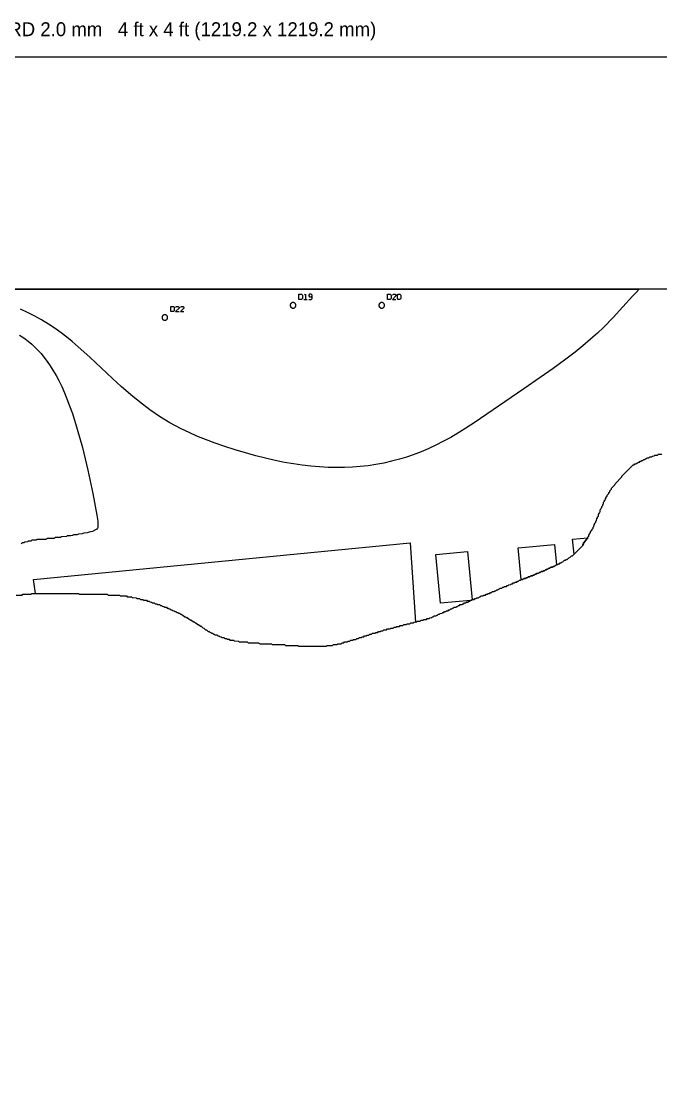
# Model space of a CAD drawing. Header units: millimetres. Extents: x 0 to 1219, y 0 to 1240.
# Drawn here: x 322 to 690, y 620 to 1240 of the extents above; entities that cross this region are included whole.
import ezdxf

# ---------------------------------------------------------------- set-up
doc = ezdxf.new("R2010")
doc.units = ezdxf.units.MM
for name, color, linetype in [('CUT_DOWEL_3.2', 2, 'Continuous'), ('CUT_OUTER', 1, 'Continuous'), ('ENGRAVE_BLDG_BOX', 5, 'Continuous'), ('ENGRAVE_BLDG_FOOTPRINT', 8, 'Continuous'), ('ENGRAVE_NEXT', 3, 'Continuous'), ('ENGRAVE_SITE_BOUNDARY', 6, 'Continuous'), ('ENGRAVE_TEXT', 2, 'Continuous'), ('NOTES', 7, 'Continuous'), ('SHEET_EDGE', 7, 'Continuous')]:
    doc.layers.add(name, color=color, linetype=linetype)

msp = doc.modelspace()

# ---------------------------------------------------------------- linework, layer by layer
at = {"layer": 'CUT_DOWEL_3.2'}
for points in [[(479.92, 1076.3), (479.9, 1076.51), (479.86, 1076.71), (479.8, 1076.91), (479.7, 1077.1), (479.59, 1077.27), (479.45, 1077.43), (479.29, 1077.57), (479.12, 1077.69), (478.93, 1077.78), (478.73, 1077.85), (478.53, 1077.89), (478.32, 1077.9), (478.11, 1077.89), (477.9, 1077.85), (477.71, 1077.78), (477.52, 1077.69), (477.34, 1077.57), (477.19, 1077.43), (477.05, 1077.27), (476.93, 1077.1), (476.84, 1076.91), (476.77, 1076.71), (476.73, 1076.51), (476.72, 1076.3), (476.73, 1076.09), (476.77, 1075.89), (476.84, 1075.69), (476.93, 1075.5), (477.05, 1075.33), (477.19, 1075.17), (477.34, 1075.03), (477.52, 1074.91), (477.71, 1074.82), (477.9, 1074.75), (478.11, 1074.71), (478.32, 1074.7), (478.53, 1074.71), (478.73, 1074.75), (478.93, 1074.82), (479.12, 1074.91), (479.29, 1075.03), (479.45, 1075.17), (479.59, 1075.33), (479.7, 1075.5), (479.8, 1075.69), (479.86, 1075.89), (479.9, 1076.09), (479.92, 1076.3)], [(530.92, 1076.3), (530.9, 1076.51), (530.86, 1076.71), (530.8, 1076.91), (530.7, 1077.1), (530.59, 1077.27), (530.45, 1077.43), (530.29, 1077.57), (530.12, 1077.69), (529.93, 1077.78), (529.73, 1077.85), (529.53, 1077.89), (529.32, 1077.9), (529.11, 1077.89), (528.9, 1077.85), (528.71, 1077.78), (528.52, 1077.69), (528.34, 1077.57), (528.19, 1077.43), (528.05, 1077.27), (527.93, 1077.1), (527.84, 1076.91), (527.77, 1076.71), (527.73, 1076.51), (527.72, 1076.3), (527.73, 1076.09), (527.77, 1075.89), (527.84, 1075.69), (527.93, 1075.5), (528.05, 1075.33), (528.19, 1075.17), (528.34, 1075.03), (528.52, 1074.91), (528.71, 1074.82), (528.9, 1074.75), (529.11, 1074.71), (529.32, 1074.7), (529.53, 1074.71), (529.73, 1074.75), (529.93, 1074.82), (530.12, 1074.91), (530.29, 1075.03), (530.45, 1075.17), (530.59, 1075.33), (530.7, 1075.5), (530.8, 1075.69), (530.86, 1075.89), (530.9, 1076.09), (530.92, 1076.3)], [(406.2, 1069.29), (406.19, 1069.49), (406.15, 1069.7), (406.08, 1069.9), (405.99, 1070.09), (405.87, 1070.26), (405.73, 1070.42), (405.58, 1070.56), (405.4, 1070.67), (405.22, 1070.76), (405.02, 1070.83), (404.81, 1070.87), (404.6, 1070.89), (404.39, 1070.87), (404.19, 1070.83), (403.99, 1070.76), (403.8, 1070.67), (403.63, 1070.56), (403.47, 1070.42), (403.33, 1070.26), (403.22, 1070.09), (403.13, 1069.9), (403.06, 1069.7), (403.02, 1069.49), (403, 1069.29), (403.02, 1069.08), (403.06, 1068.87), (403.13, 1068.67), (403.22, 1068.49), (403.33, 1068.31), (403.47, 1068.15), (403.63, 1068.02), (403.8, 1067.9), (403.99, 1067.81), (404.19, 1067.74), (404.39, 1067.7), (404.6, 1067.69), (404.81, 1067.7), (405.02, 1067.74), (405.22, 1067.81), (405.4, 1067.9), (405.58, 1068.02), (405.73, 1068.15), (405.87, 1068.31), (405.99, 1068.49), (406.08, 1068.67), (406.15, 1068.87), (406.19, 1069.08), (406.2, 1069.29)]]:
    msp.add_lwpolyline(points, close=True, dxfattribs=at)
at = {"layer": 'CUT_OUTER'}
for points in [[(1205.5, 1085.5), (57.42, 1085.5)], [(321, 1059.16), (323.5, 1057.51), (326, 1055.66), (327.99, 1054), (329.64, 1052.5), (331.63, 1050.5), (333.44, 1048.5), (335.08, 1046.5), (336.97, 1044), (338.68, 1041.5), (340.25, 1039), (341.99, 1036), (343.57, 1033), (345.28, 1029.5), (346.84, 1026), (348.28, 1022.5), (349.8, 1018.5), (351.39, 1014), (354.23, 1005), (357.13, 994.5), (358.75, 988), (360.27, 981.5), (363.13, 968), (365.44, 955.5), (365.95, 952), (366.09, 949.5), (365.95, 948.5), (365.76, 948), (365.42, 947.5), (364.79, 947), (363, 946.19), (361, 945.82), (360, 945.41), (358, 945.22), (357.5, 944.92), (357, 944.79), (355, 944.66), (354.5, 944.32), (354, 944.23), (352, 944.13), (351.74, 944), (351.5, 943.76), (350.5, 943.66), (348.5, 943.6), (348, 943.21), (345, 943.09), (344.5, 942.68), (344, 942.63), (341.5, 942.58), (341, 942.15), (337, 942.06), (336.5, 941.63), (336, 941.59), (331, 941.55), (330.5, 941.09), (328, 941.04), (327.5, 940.58), (326, 940.54), (325.5, 940.08), (324, 940.04), (323.5, 939.57), (322.5, 939.54), (322, 939.07)]]:
    msp.add_lwpolyline(points, dxfattribs=at)
at = {"layer": 'ENGRAVE_BLDG_BOX'}
for points in [[(639.1, 941.72), (647.91, 942.55), (647.91, 942.5), (646.45, 941), (646.42, 940.5), (645.45, 939.5), (645.42, 939), (644.95, 938.5), (644.91, 938), (639.93, 933.02), (639.1, 941.72)], [(607.88, 936.72), (628.75, 938.69), (629.86, 926.91), (629.5, 926.56), (629, 926.54), (628.5, 926.06), (627.94, 926), (627.5, 925.56), (626.5, 925.53), (626, 925.05), (625.5, 925.03), (625, 924.55), (624.5, 924.53), (624, 924.05), (623.5, 924.03), (623, 923.55), (622.45, 923.5), (622, 923.06), (621, 923.03), (620.5, 922.55), (619.95, 922.5), (619.5, 922.05), (618.5, 922.03), (618, 921.54), (617.5, 921.53), (617, 921.05), (616.45, 921), (616, 920.55), (615, 920.53), (614.5, 920.04), (613.5, 920.02), (613, 919.54), (612.46, 919.5), (612, 919.04), (611, 919.02), (610.5, 918.54), (609.6, 918.52), (607.88, 936.72)], [(563.06, 904.81), (560.4, 932.94), (578.7, 934.67), (581.33, 906.85), (581, 906.53), (580.5, 906.52), (580.43, 906.45), (563.06, 904.81)]]:
    msp.add_lwpolyline(points, close=True, dxfattribs=at)
at = {"layer": 'ENGRAVE_BLDG_FOOTPRINT'}
for points in [[(639.1, 941.72), (647.91, 942.55), (647.91, 942.5), (646.45, 941), (646.42, 940.5), (645.45, 939.5), (645.42, 939), (644.95, 938.5), (644.91, 938), (639.93, 933.02), (639.1, 941.72)], [(607.88, 936.72), (628.75, 938.69), (629.86, 926.91), (629.5, 926.56), (629, 926.54), (628.5, 926.06), (627.94, 926), (627.5, 925.56), (626.5, 925.53), (626, 925.05), (625.5, 925.03), (625, 924.55), (624.5, 924.53), (624, 924.05), (623.5, 924.03), (623, 923.55), (622.45, 923.5), (622, 923.06), (621, 923.03), (620.5, 922.55), (619.95, 922.5), (619.5, 922.05), (618.5, 922.03), (618, 921.54), (617.5, 921.53), (617, 921.05), (616.45, 921), (616, 920.55), (615, 920.53), (614.5, 920.04), (613.5, 920.02), (613, 919.54), (612.46, 919.5), (612, 919.04), (611, 919.02), (610.5, 918.54), (609.6, 918.52), (607.88, 936.72)], [(563.06, 904.81), (560.4, 932.94), (578.7, 934.67), (581.33, 906.85), (581, 906.53), (580.5, 906.52), (580.43, 906.45), (563.06, 904.81)]]:
    msp.add_lwpolyline(points, close=True, dxfattribs=at)
at = {"layer": 'ENGRAVE_NEXT'}
for points in [[(113.57, 1085.5), (677.45, 1085.5), (675.39, 1083.5), (673.49, 1081.5), (662.5, 1069.32), (657, 1063.69), (653.5, 1060.36), (649.5, 1056.77), (645, 1052.97), (640.5, 1049.36), (634.5, 1044.78), (628, 1040.02), (620.5, 1034.72), (611, 1028.16), (582.5, 1008.72), (575.5, 1004.2), (569, 1000.31), (564.5, 997.84), (560.5, 995.8), (556, 993.71), (552, 992.01), (547.5, 990.3), (543.5, 988.94), (539.5, 987.72), (535, 986.54), (530.5, 985.53), (526, 984.69), (521.5, 984.01), (517, 983.5), (512.5, 983.15), (508, 982.94), (503.5, 982.89), (498.5, 982.99), (493.5, 983.27), (488.5, 983.71), (483.5, 984.3), (483.5, 984.3), (478.5, 985.04), (473.5, 985.92), (468, 987.03), (462.5, 988.28), (457, 989.67), (451, 991.32), (445, 993.11), (439, 995.05), (433.5, 996.97), (428, 999.04), (423, 1001.08), (418.5, 1003.08), (414, 1005.25), (407.5, 1008.75), (401.5, 1012.4), (396, 1016.14), (390, 1020.67), (385, 1024.79), (379.5, 1029.62), (374.5, 1034.22), (361.46, 1046.5), (354.8, 1052.5), (351.27, 1055.5), (348.19, 1058), (344.94, 1060.5), (341.48, 1063), (337.74, 1065.5), (333.65, 1068), (329.5, 1070.29), (325.5, 1072.26), (321.5, 1074.03)], [(319, 909.52), (322.5, 909.55), (323, 910.02), (327.5, 910.05), (328, 910.52), (355, 910.53), (355.5, 910.06), (356, 910.05), (371.5, 910.03), (372, 909.57), (378.5, 909.53), (379, 909.06), (382.5, 909.03), (383, 908.57), (385.5, 908.53), (386, 908.07), (388, 908.03), (388.5, 907.57), (390, 907.53), (390.5, 907.07), (392, 907.04), (392.5, 906.57), (394, 906.53), (394.5, 906.07), (395.5, 906.04), (396, 905.57), (397, 905.54), (397.5, 905.07), (398.5, 905.04), (399, 904.57), (400, 904.54), (400.5, 904.07), (401.5, 904.04), (402, 903.57), (402.57, 903.5), (403, 903.08), (404, 903.04), (404.5, 902.57), (405.5, 902.54), (406, 902.07), (406.5, 902.04), (407, 901.57), (407.5, 901.54), (408, 901.07), (408.58, 901), (409, 900.58), (410, 900.54), (410.5, 900.07), (411, 900.04), (411.5, 899.57), (412, 899.54), (412.5, 899.07), (413, 899.05), (413.5, 898.57), (414, 898.55), (414.5, 898.07), (415, 898.04), (416, 897.08), (416.5, 897.05), (417, 896.58), (417.5, 896.55), (418.5, 895.59), (419, 895.55), (419.5, 895.08), (420, 895.05), (421, 894.09), (421.5, 894.05), (422, 893.58), (422.5, 893.55), (423.5, 892.59), (424, 892.55), (425, 891.59), (425.5, 891.56), (426.5, 890.6), (427, 890.56), (428, 889.6), (428.58, 889.5), (429.5, 888.61), (430, 888.57), (430.5, 888.1), (431, 888.06), (431.5, 887.6), (432, 887.56), (432.5, 887.1), (433, 887.07), (433.5, 886.61), (434.5, 886.56), (435, 886.1), (435.61, 886), (436, 885.61), (437, 885.56), (437.5, 885.11), (438.5, 885.06), (439, 884.6), (440, 884.56), (440.5, 884.11), (441.5, 884.06), (442, 883.61), (444, 883.55), (444.5, 883.11), (447, 883.05), (447.5, 882.6), (452, 882.54), (452.5, 882.09), (458.5, 882.04), (459, 881.58), (459.5, 881.56), (466, 881.54), (466.5, 881.08), (473.5, 881.03), (474, 880.57), (481, 880.53), (481.5, 880.07), (497.5, 880.06), (498, 880.53), (501, 880.56), (501.5, 881.03), (503.5, 881.06), (504, 881.53), (506, 881.56), (506.5, 882.03), (507.5, 882.05), (508, 882.53), (509.5, 882.56), (510, 883.03), (511, 883.05), (511.5, 883.53), (512.5, 883.55), (513, 884.03), (514.5, 884.05), (515, 884.53), (516, 884.55), (516.5, 885.03), (517.5, 885.05), (518, 885.53), (519, 885.55), (519.5, 886.03), (520.5, 886.04), (521, 886.52), (522, 886.54), (522.5, 887.02), (523.5, 887.04), (524, 887.52), (525.5, 887.54), (526, 888.02), (527, 888.04), (527.5, 888.52), (528.5, 888.54), (529, 889.02), (530, 889.04), (530.5, 889.52), (532, 889.54), (532.5, 890.02), (534, 890.04), (534.5, 890.52), (536, 890.54), (536.5, 891.02), (537.5, 891.04), (538, 891.52), (539.5, 891.54), (540, 892.02), (541.5, 892.04), (542, 892.52), (543.5, 892.54), (544, 893.02), (545.5, 893.04), (546, 893.52), (547.5, 893.54), (548, 894.02), (549.5, 894.04), (550, 894.52), (551.5, 894.54), (552, 895.02), (553, 895.04), (553.5, 895.52), (555, 895.54), (555.5, 896.02), (556.5, 896.04), (557, 896.52), (558, 896.54), (558.46, 897), (559, 897.04), (559.5, 897.52), (560.5, 897.54), (560.96, 898), (561.5, 898.04), (562, 898.52), (562.5, 898.53), (563, 899.02), (564, 899.04), (564.47, 899.5), (565, 899.53), (565.5, 900.02), (566, 900.03), (566.5, 900.52), (567.5, 900.54), (567.97, 901), (568.5, 901.03), (569, 901.52), (569.5, 901.53), (570, 902.02), (570.5, 902.03), (571, 902.52), (572, 902.53), (572.47, 903), (573, 903.03), (573.5, 903.52), (574, 903.53), (574.5, 904.02), (575.5, 904.03), (575.97, 904.5), (576.5, 904.53), (577, 905.02), (577.5, 905.03), (578, 905.52), (579, 905.53), (579.47, 906), (580, 906.03), (580.5, 906.52), (581, 906.53), (581.5, 907.02), (582.5, 907.03), (582.97, 907.5), (583.5, 907.53), (584, 908.02), (585, 908.03), (585.47, 908.5), (586, 908.53), (586.5, 909.02), (587.5, 909.03), (588, 909.52), (589, 909.53), (589.47, 910), (590, 910.03), (590.5, 910.52), (591.5, 910.53), (591.97, 911), (592.5, 911.03), (593, 911.52), (594, 911.54), (594.47, 912), (595, 912.03), (595.5, 912.52), (596, 912.53), (596.5, 913.02), (597, 913.03), (597.5, 913.52), (598.5, 913.54), (598.97, 914), (599.5, 914.03), (600, 914.52), (601, 914.54), (601.47, 915), (602, 915.03), (602.5, 915.52), (603.5, 915.54), (603.96, 916), (604.5, 916.04), (605, 916.52), (605.5, 916.53), (606, 917.02), (607, 917.04), (607.46, 917.5), (608, 917.54), (608.5, 918.02), (609, 918.04), (609.5, 918.52), (610.5, 918.54), (611, 919.02), (612, 919.04), (612.46, 919.5), (613, 919.54), (613.5, 920.02), (614.5, 920.04), (615, 920.53), (616, 920.55), (616.45, 921), (617, 921.05), (617.5, 921.53), (618, 921.54), (618.5, 922.03), (619.5, 922.05), (619.95, 922.5), (620.5, 922.55), (621, 923.03), (622, 923.06), (622.45, 923.5), (623, 923.55), (623.5, 924.03), (624, 924.05), (624.5, 924.53), (625, 924.55), (625.5, 925.03), (626, 925.05), (626.5, 925.53), (627.5, 925.56), (627.94, 926), (628.5, 926.06), (629, 926.54), (629.5, 926.56), (630, 927.04), (630.5, 927.06), (631, 927.54), (631.5, 927.56), (632, 928.04), (632.5, 928.07), (633, 928.55), (633.5, 928.57), (634.5, 929.54), (635, 929.57), (635.5, 930.05), (636, 930.08), (637, 931.05), (637.5, 931.08), (638.5, 932.05), (639, 932.09), (644.91, 938), (644.95, 938.5), (645.42, 939), (645.45, 939.5), (646.42, 940.5), (646.45, 941), (647.91, 942.5), (647.95, 943), (648.42, 943.5), (648.45, 944), (648.92, 944.5), (648.95, 945), (649.43, 945.5), (649.46, 946), (650.42, 947), (650.45, 947.5), (650.92, 948), (651, 948.59), (651.42, 949), (651.46, 950), (651.93, 950.5), (651.96, 951), (652.43, 951.5), (652.5, 952.08), (652.92, 952.5), (652.96, 953.5), (653.43, 954), (653.5, 954.58), (653.93, 955), (653.96, 956), (654.43, 956.5), (654.5, 957.07), (654.93, 957.5), (654.96, 958.5), (655.44, 959), (655.46, 959.5), (655.94, 960), (655.96, 960.5), (656.43, 961), (656.5, 961.57), (656.93, 962), (656.97, 963), (657.44, 963.5), (657.5, 964.06), (657.94, 964.5), (657.96, 965), (658.44, 965.5), (658.5, 966.06), (658.94, 966.5), (658.97, 967), (659.94, 968), (659.96, 968.5), (660.44, 969), (660.47, 969.5), (661.44, 970.5), (661.5, 971.05), (663.44, 973), (663.5, 973.55), (667.43, 977.5), (667.5, 978.05), (673.96, 984.5), (674.5, 984.56), (675, 985.04), (675.5, 985.06), (676, 985.54), (676.5, 985.56), (677, 986.04), (677.5, 986.06), (678, 986.54), (678.5, 986.57), (679, 987.04), (679.5, 987.07), (680, 987.54), (680.5, 987.57), (681, 988.04), (681.5, 988.07), (682, 988.54), (683, 988.57), (683.5, 989.04), (684.5, 989.08), (685, 989.54), (686, 989.58), (686.5, 990.04), (688, 990.09), (688.5, 990.55), (690.5, 990.6)]]:
    msp.add_lwpolyline(points, dxfattribs=at)
at = {"layer": 'ENGRAVE_SITE_BOUNDARY'}
for points in [[(329.07, 918.5), (545.74, 939.54)], [(545.74, 939.54), (548.7, 894.03)], [(330.24, 910.53), (329.07, 918.5)]]:
    msp.add_lwpolyline(points, dxfattribs=at)
at = {"layer": 'ENGRAVE_TEXT'}
for points in [[(481.72, 1079.7), (481.72, 1082.7), (483.22, 1082.7), (483.72, 1082.2), (483.72, 1080.2), (483.22, 1079.7), (481.72, 1079.7)], [(484.52, 1079.7), (486.52, 1079.7)], [(485.02, 1082.2), (485.52, 1082.7), (485.52, 1079.7)], [(487.32, 1079.7), (488.82, 1079.7), (489.32, 1080.2), (489.32, 1082.2), (488.82, 1082.7), (487.82, 1082.7), (487.32, 1082.2), (487.32, 1081.7), (487.82, 1081.2), (488.82, 1081.2), (489.32, 1081.7)], [(532.72, 1079.7), (532.72, 1082.7), (534.22, 1082.7), (534.72, 1082.2), (534.72, 1080.2), (534.22, 1079.7), (532.72, 1079.7)], [(535.52, 1082.2), (536.02, 1082.7), (537.02, 1082.7), (537.52, 1082.2), (537.52, 1081.7), (535.52, 1079.7), (537.52, 1079.7)], [(538.32, 1080.2), (538.32, 1082.2), (538.82, 1082.7), (539.82, 1082.7), (540.32, 1082.2), (540.32, 1080.2), (539.82, 1079.7), (538.82, 1079.7), (538.32, 1080.2)], [(408, 1072.69), (408, 1075.69), (409.5, 1075.69), (410, 1075.19), (410, 1073.19), (409.5, 1072.69), (408, 1072.69)], [(410.8, 1075.19), (411.3, 1075.69), (412.3, 1075.69), (412.8, 1075.19), (412.8, 1074.69), (410.8, 1072.69), (412.8, 1072.69)], [(413.6, 1075.19), (414.1, 1075.69), (415.1, 1075.69), (415.6, 1075.19), (415.6, 1074.69), (413.6, 1072.69), (415.6, 1072.69)]]:
    msp.add_lwpolyline(points, dxfattribs=at)
at = {"layer": 'SHEET_EDGE'}
msp.add_lwpolyline([(0, 0), (1219.2, 0), (1219.2, 1219.2), (0, 1219.2)], close=True, dxfattribs=at)

# ---------------------------------------------------------------- texts
at = {"layer": 'NOTES'}
msp.add_text('SHREYAS 1:500 CNC TERRAIN  -  SHEET 7/17  (SOLID)   BOARD 2.0 mm   4 ft x 4 ft (1219.2 x 1219.2 mm)', height=8, dxfattribs=at).set_placement((6, 1231.2))

doc.saveas('drawing.dxf')
